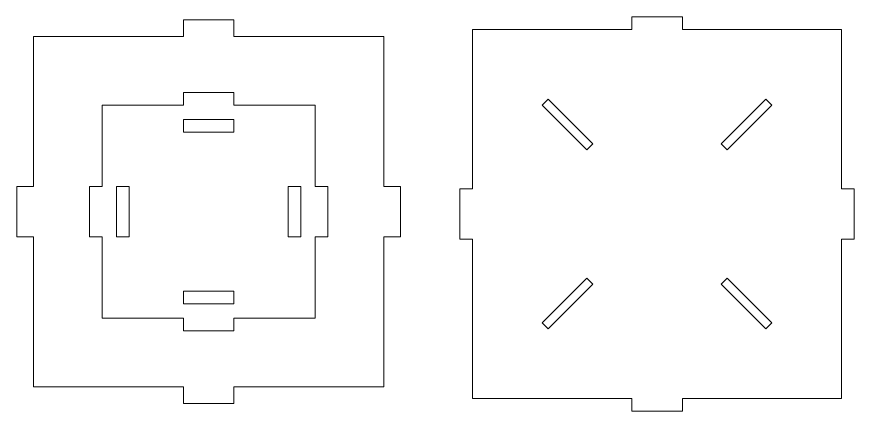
# Model space of a CAD drawing. Header units: millimetres. Extents: x 87 to 529, y 81 to 353.
# Drawn here: x 103.4 to 302, y 80.8 to 174.3 of the extents above; entities that cross this region are included whole.
import ezdxf

# ---------------------------------------------------------------- set-up
doc = ezdxf.new("R2010")
doc.units = ezdxf.units.MM

msp = doc.modelspace()

# ---------------------------------------------------------------- linework, layer by layer
at = {"color": 7, "linetype": 'Continuous', "lineweight": 15}
for p, q in [((154.88, 173.57), (142.88, 173.57)), ((142.88, 173.57), (142.88, 169.57)), ((154.88, 169.57), (154.88, 173.57)), ((261.21, 174.27), (249.21, 174.27)), ((249.21, 174.27), (249.21, 171.27)), ((261.21, 171.27), (261.21, 174.27)), ((249.21, 171.27), (211.46, 171.27)), ((211.46, 171.27), (211.46, 133.52)), ((298.96, 171.27), (261.21, 171.27)), ((298.96, 133.52), (298.96, 171.27)), ((142.88, 169.57), (107.38, 169.57)), ((107.38, 169.57), (107.38, 134.07)), ((190.38, 169.57), (154.88, 169.57)), ((190.38, 134.07), (190.38, 169.57)), ((154.88, 156.32), (142.88, 156.32)), ((142.88, 156.32), (142.88, 153.32)), ((154.88, 153.32), (154.88, 156.32)), ((142.88, 153.32), (123.63, 153.32)), ((123.63, 153.32), (123.63, 134.07)), ((174.13, 153.32), (154.88, 153.32)), ((174.13, 134.07), (174.13, 153.32)), ((229.4, 154.74), (227.98, 153.33)), ((227.98, 153.33), (238.59, 142.72)), ((240.01, 144.13), (229.4, 154.74)), ((281.02, 154.74), (270.41, 144.13)), ((271.83, 142.72), (282.43, 153.33)), ((282.43, 153.33), (281.02, 154.74)), ((142.88, 146.92), (142.88, 149.92)), ((142.88, 149.92), (154.88, 149.92)), ((154.88, 149.92), (154.88, 146.92)), ((154.88, 146.92), (142.88, 146.92)), ((238.59, 142.72), (240.01, 144.13)), ((270.41, 144.13), (271.83, 142.72)), ((107.38, 134.07), (103.38, 134.07)), ((103.38, 134.07), (103.38, 122.07)), ((123.63, 134.07), (120.63, 134.07)), ((120.63, 134.07), (120.63, 122.07)), ((127.03, 122.07), (127.03, 134.07)), ((127.03, 134.07), (130.03, 134.07)), ((130.03, 134.07), (130.03, 122.07)), ((167.73, 134.07), (170.73, 134.07)), ((167.73, 122.07), (167.73, 134.07)), ((170.73, 134.07), (170.73, 122.07)), ((177.13, 134.07), (174.13, 134.07)), ((177.13, 122.07), (177.13, 134.07)), ((194.38, 134.07), (190.38, 134.07)), ((194.38, 122.07), (194.38, 134.07)), ((211.46, 133.52), (208.46, 133.52)), ((208.46, 133.52), (208.46, 121.52)), ((301.96, 133.52), (298.96, 133.52)), ((301.96, 121.52), (301.96, 133.52)), ((103.38, 122.07), (107.38, 122.07)), ((107.38, 122.07), (107.38, 86.57)), ((120.63, 122.07), (123.63, 122.07)), ((123.63, 122.07), (123.63, 102.82)), ((130.03, 122.07), (127.03, 122.07)), ((170.73, 122.07), (167.73, 122.07)), ((174.13, 102.82), (174.13, 122.07)), ((174.13, 122.07), (177.13, 122.07)), ((190.38, 86.57), (190.38, 122.07)), ((190.38, 122.07), (194.38, 122.07)), ((208.46, 121.52), (211.46, 121.52)), ((211.46, 121.52), (211.46, 83.77)), ((298.96, 83.77), (298.96, 121.52)), ((298.96, 121.52), (301.96, 121.52)), ((238.59, 112.31), (227.98, 101.71)), ((240.01, 110.9), (238.59, 112.31)), ((271.83, 112.31), (270.41, 110.9)), ((282.43, 101.71), (271.83, 112.31)), ((142.88, 106.22), (142.88, 109.22)), ((142.88, 109.22), (154.88, 109.22)), ((154.88, 109.22), (154.88, 106.22)), ((229.4, 100.29), (240.01, 110.9)), ((270.41, 110.9), (281.02, 100.29)), ((154.88, 106.22), (142.88, 106.22)), ((123.63, 102.82), (142.88, 102.82)), ((142.88, 102.82), (142.88, 99.82)), ((154.88, 99.82), (154.88, 102.82)), ((154.88, 102.82), (174.13, 102.82)), ((227.98, 101.71), (229.4, 100.29)), ((281.02, 100.29), (282.43, 101.71)), ((142.88, 99.82), (154.88, 99.82)), ((107.38, 86.57), (142.88, 86.57)), ((142.88, 86.57), (142.88, 82.57)), ((154.88, 82.57), (154.88, 86.57)), ((154.88, 86.57), (190.38, 86.57)), ((211.46, 83.77), (249.21, 83.77)), ((249.21, 83.77), (249.21, 80.77)), ((261.21, 80.77), (261.21, 83.77)), ((261.21, 83.77), (298.96, 83.77)), ((142.88, 82.57), (154.88, 82.57)), ((249.21, 80.77), (261.21, 80.77))]:
    msp.add_line(p, q, dxfattribs=at)

doc.saveas('drawing.dxf')
